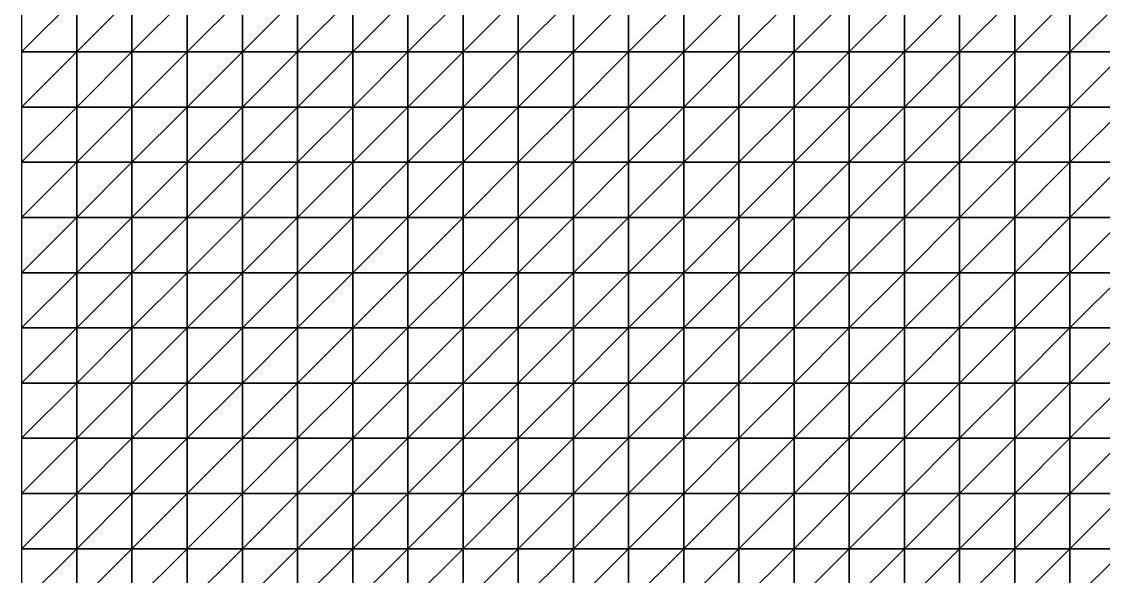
# Model space of a CAD drawing. Header units: metres. Extents: x 351000 to 353000, y 7455000 to 7457000.
# Drawn here: x 351000 to 351490.1, y 7455987.5 to 7456238.7 of the extents above; entities that cross this region are included whole.
import ezdxf

# ---------------------------------------------------------------- set-up
doc = ezdxf.new("R2010")
doc.units = ezdxf.units.M

msp = doc.modelspace()

# ---------------------------------------------------------------- linework, layer by layer
at = {"layer": 'BASE_OF_LEACHED_CAP_BOLC'}
for points in [[(351000, 7456225, 1200.79), (351025, 7456225, 1201.56), (351025, 7456250, 1200.5)], [(351000, 7456225, 1200.79), (351025, 7456250, 1200.5), (351000, 7456250, 1200.1)], [(351025, 7456225, 1201.56), (351050, 7456225, 1200.87), (351050, 7456250, 1198.98)], [(351025, 7456225, 1201.56), (351050, 7456250, 1198.98), (351025, 7456250, 1200.5)], [(351050, 7456225, 1200.87), (351075, 7456225, 1199.13), (351075, 7456250, 1197.04)], [(351050, 7456225, 1200.87), (351075, 7456250, 1197.04), (351050, 7456250, 1198.98)], [(351075, 7456225, 1199.13), (351100, 7456225, 1197.11), (351100, 7456250, 1195.48)], [(351075, 7456225, 1199.13), (351100, 7456250, 1195.48), (351075, 7456250, 1197.04)], [(351100, 7456225, 1197.11), (351125, 7456225, 1195.62), (351125, 7456250, 1194.91)], [(351100, 7456225, 1197.11), (351125, 7456250, 1194.91), (351100, 7456250, 1195.48)], [(351125, 7456225, 1195.62), (351150, 7456225, 1195.2), (351150, 7456250, 1195.53)], [(351125, 7456225, 1195.62), (351150, 7456250, 1195.53), (351125, 7456250, 1194.91)], [(351150, 7456225, 1195.2), (351175, 7456225, 1195.99), (351175, 7456250, 1197.13)], [(351150, 7456225, 1195.2), (351175, 7456250, 1197.13), (351150, 7456250, 1195.53)], [(351175, 7456225, 1195.99), (351200, 7456225, 1197.66), (351200, 7456250, 1199.27)], [(351175, 7456225, 1195.99), (351200, 7456250, 1199.27), (351175, 7456250, 1197.13)], [(351200, 7456225, 1197.66), (351225, 7456225, 1199.69), (351225, 7456250, 1201.5)], [(351200, 7456225, 1197.66), (351225, 7456250, 1201.5), (351200, 7456250, 1199.27)], [(351225, 7456225, 1199.69), (351250, 7456225, 1201.62), (351250, 7456250, 1203.59)], [(351225, 7456225, 1199.69), (351250, 7456250, 1203.59), (351225, 7456250, 1201.5)], [(351250, 7456225, 1201.62), (351275, 7456225, 1203.33), (351275, 7456250, 1205.59)], [(351250, 7456225, 1201.62), (351275, 7456250, 1205.59), (351250, 7456250, 1203.59)], [(351275, 7456225, 1203.33), (351300, 7456225, 1204.78), (351300, 7456250, 1207.73)], [(351275, 7456225, 1203.33), (351300, 7456250, 1207.73), (351275, 7456250, 1205.59)], [(351300, 7456225, 1204.78), (351325, 7456225, 1200.81), (351325, 7456250, 1205.94)], [(351300, 7456225, 1204.78), (351325, 7456250, 1205.94), (351300, 7456250, 1207.73)], [(351325, 7456225, 1200.81), (351350, 7456225, 1193.11), (351350, 7456250, 1199.24)], [(351325, 7456225, 1200.81), (351350, 7456250, 1199.24), (351325, 7456250, 1205.94)], [(351350, 7456225, 1193.11), (351375, 7456225, 1185.77), (351375, 7456250, 1192.1)], [(351350, 7456225, 1193.11), (351375, 7456250, 1192.1), (351350, 7456250, 1199.24)], [(351375, 7456225, 1185.77), (351400, 7456225, 1180.15), (351400, 7456250, 1185.83)], [(351375, 7456225, 1185.77), (351400, 7456250, 1185.83), (351375, 7456250, 1192.1)], [(351400, 7456225, 1180.15), (351425, 7456225, 1177.32), (351425, 7456250, 1181.62)], [(351400, 7456225, 1180.15), (351425, 7456250, 1181.62), (351400, 7456250, 1185.83)], [(351425, 7456225, 1177.32), (351450, 7456225, 1177.89), (351450, 7456250, 1180.28)], [(351425, 7456225, 1177.32), (351450, 7456250, 1180.28), (351425, 7456250, 1181.62)], [(351450, 7456225, 1177.89), (351475, 7456225, 1181.84), (351475, 7456250, 1182.07)], [(351450, 7456225, 1177.89), (351475, 7456250, 1182.07), (351450, 7456250, 1180.28)], [(351475, 7456225, 1181.84), (351500, 7456225, 1188.52), (351500, 7456250, 1186.63)], [(351475, 7456225, 1181.84), (351500, 7456250, 1186.63), (351475, 7456250, 1182.07)], [(351000, 7456200, 1201.12), (351025, 7456200, 1202.86), (351025, 7456225, 1201.56)], [(351000, 7456200, 1201.12), (351025, 7456225, 1201.56), (351000, 7456225, 1200.79)], [(351025, 7456200, 1202.86), (351050, 7456200, 1203.07), (351050, 7456225, 1200.87)], [(351025, 7456200, 1202.86), (351050, 7456225, 1200.87), (351025, 7456225, 1201.56)], [(351050, 7456200, 1203.07), (351075, 7456200, 1201.79), (351075, 7456225, 1199.13)], [(351050, 7456200, 1203.07), (351075, 7456225, 1199.13), (351050, 7456225, 1200.87)], [(351075, 7456200, 1201.79), (351100, 7456200, 1199.54), (351100, 7456225, 1197.11)], [(351075, 7456200, 1201.79), (351100, 7456225, 1197.11), (351075, 7456225, 1199.13)], [(351100, 7456200, 1199.54), (351125, 7456200, 1197.13), (351125, 7456225, 1195.62)], [(351100, 7456200, 1199.54), (351125, 7456225, 1195.62), (351100, 7456225, 1197.11)], [(351125, 7456200, 1197.13), (351150, 7456200, 1195.39), (351150, 7456225, 1195.2)], [(351125, 7456200, 1197.13), (351150, 7456225, 1195.2), (351125, 7456225, 1195.62)], [(351150, 7456200, 1195.39), (351175, 7456200, 1194.83), (351175, 7456225, 1195.99)], [(351150, 7456200, 1195.39), (351175, 7456225, 1195.99), (351150, 7456225, 1195.2)], [(351175, 7456200, 1194.83), (351200, 7456200, 1195.5), (351200, 7456225, 1197.66)], [(351175, 7456200, 1194.83), (351200, 7456225, 1197.66), (351175, 7456225, 1195.99)], [(351200, 7456200, 1195.5), (351225, 7456200, 1197.07), (351225, 7456225, 1199.69)], [(351200, 7456200, 1195.5), (351225, 7456225, 1199.69), (351200, 7456225, 1197.66)], [(351225, 7456200, 1197.07), (351250, 7456200, 1199.07), (351250, 7456225, 1201.62)], [(351225, 7456200, 1197.07), (351250, 7456225, 1201.62), (351225, 7456225, 1199.69)], [(351250, 7456200, 1199.07), (351275, 7456200, 1200.93), (351275, 7456225, 1203.33)], [(351250, 7456200, 1199.07), (351275, 7456225, 1203.33), (351250, 7456225, 1201.62)], [(351275, 7456200, 1200.93), (351300, 7456200, 1202.49), (351300, 7456225, 1204.78)], [(351275, 7456200, 1200.93), (351300, 7456225, 1204.78), (351275, 7456225, 1203.33)], [(351300, 7456200, 1202.49), (351325, 7456200, 1195.33), (351325, 7456225, 1200.81)], [(351300, 7456200, 1202.49), (351325, 7456225, 1200.81), (351300, 7456225, 1204.78)], [(351325, 7456200, 1195.33), (351350, 7456200, 1187.39), (351350, 7456225, 1193.11)], [(351325, 7456200, 1195.33), (351350, 7456225, 1193.11), (351325, 7456225, 1200.81)], [(351350, 7456200, 1187.39), (351375, 7456200, 1180.63), (351375, 7456225, 1185.77)], [(351350, 7456200, 1187.39), (351375, 7456225, 1185.77), (351350, 7456225, 1193.11)], [(351375, 7456200, 1180.63), (351400, 7456200, 1176.36), (351400, 7456225, 1180.15)], [(351375, 7456200, 1180.63), (351400, 7456225, 1180.15), (351375, 7456225, 1185.77)], [(351400, 7456200, 1176.36), (351425, 7456200, 1175.48), (351425, 7456225, 1177.32)], [(351400, 7456200, 1176.36), (351425, 7456225, 1177.32), (351400, 7456225, 1180.15)], [(351425, 7456200, 1175.48), (351450, 7456200, 1178.36), (351450, 7456225, 1177.89)], [(351425, 7456200, 1175.48), (351450, 7456225, 1177.89), (351425, 7456225, 1177.32)], [(351450, 7456200, 1178.36), (351475, 7456200, 1184.68), (351475, 7456225, 1181.84)], [(351450, 7456200, 1178.36), (351475, 7456225, 1181.84), (351450, 7456225, 1177.89)], [(351475, 7456200, 1184.68), (351500, 7456200, 1193.44), (351500, 7456225, 1188.52)], [(351475, 7456200, 1184.68), (351500, 7456225, 1188.52), (351475, 7456225, 1181.84)], [(351000, 7456175, 1201.71), (351025, 7456175, 1203.88), (351025, 7456200, 1202.86)], [(351000, 7456175, 1201.71), (351025, 7456200, 1202.86), (351000, 7456200, 1201.12)], [(351025, 7456175, 1203.88), (351050, 7456175, 1204.71), (351050, 7456200, 1203.07)], [(351025, 7456175, 1203.88), (351050, 7456200, 1203.07), (351025, 7456200, 1202.86)], [(351050, 7456175, 1204.71), (351075, 7456175, 1203.96), (351075, 7456200, 1201.79)], [(351050, 7456175, 1204.71), (351075, 7456200, 1201.79), (351050, 7456200, 1203.07)], [(351075, 7456175, 1203.96), (351100, 7456175, 1201.81), (351100, 7456200, 1199.54)], [(351075, 7456175, 1203.96), (351100, 7456200, 1199.54), (351075, 7456200, 1201.79)], [(351100, 7456175, 1201.81), (351125, 7456175, 1198.88), (351125, 7456200, 1197.13)], [(351100, 7456175, 1201.81), (351125, 7456200, 1197.13), (351100, 7456200, 1199.54)], [(351125, 7456175, 1198.88), (351150, 7456175, 1196.08), (351150, 7456200, 1195.39)], [(351125, 7456175, 1198.88), (351150, 7456200, 1195.39), (351125, 7456200, 1197.13)], [(351150, 7456175, 1196.08), (351175, 7456175, 1194.23), (351175, 7456200, 1194.83)], [(351150, 7456175, 1196.08), (351175, 7456200, 1194.83), (351150, 7456200, 1195.39)], [(351175, 7456175, 1194.23), (351200, 7456175, 1193.85), (351200, 7456200, 1195.5)], [(351175, 7456175, 1194.23), (351200, 7456200, 1195.5), (351175, 7456200, 1194.83)], [(351200, 7456175, 1193.85), (351225, 7456175, 1195), (351225, 7456200, 1197.07)], [(351200, 7456175, 1193.85), (351225, 7456200, 1197.07), (351200, 7456200, 1195.5)], [(351225, 7456175, 1195), (351250, 7456175, 1197.15), (351250, 7456200, 1199.07)], [(351225, 7456175, 1195), (351250, 7456200, 1199.07), (351225, 7456200, 1197.07)], [(351250, 7456175, 1197.15), (351275, 7456175, 1199.69), (351275, 7456200, 1200.93)], [(351250, 7456175, 1197.15), (351275, 7456200, 1200.93), (351250, 7456200, 1199.07)], [(351275, 7456175, 1199.69), (351300, 7456175, 1198.38), (351300, 7456200, 1202.49)], [(351275, 7456175, 1199.69), (351300, 7456200, 1202.49), (351275, 7456200, 1200.93)], [(351300, 7456175, 1198.38), (351325, 7456175, 1190.48), (351325, 7456200, 1195.33)], [(351300, 7456175, 1198.38), (351325, 7456200, 1195.33), (351300, 7456200, 1202.49)], [(351325, 7456175, 1190.48), (351350, 7456175, 1183.05), (351350, 7456200, 1187.39)], [(351325, 7456175, 1190.48), (351350, 7456200, 1187.39), (351325, 7456200, 1195.33)], [(351350, 7456175, 1183.05), (351375, 7456175, 1177.54), (351375, 7456200, 1180.63)], [(351350, 7456175, 1183.05), (351375, 7456200, 1180.63), (351350, 7456200, 1187.39)], [(351375, 7456175, 1177.54), (351400, 7456175, 1175.15), (351400, 7456200, 1176.36)], [(351375, 7456175, 1177.54), (351400, 7456200, 1176.36), (351375, 7456200, 1180.63)], [(351400, 7456175, 1175.15), (351425, 7456175, 1176.58), (351425, 7456200, 1175.48)], [(351400, 7456175, 1175.15), (351425, 7456200, 1175.48), (351400, 7456200, 1176.36)], [(351425, 7456175, 1176.58), (351450, 7456175, 1181.89), (351450, 7456200, 1178.36)], [(351425, 7456175, 1176.58), (351450, 7456200, 1178.36), (351425, 7456200, 1175.48)], [(351450, 7456175, 1181.89), (351475, 7456175, 1190.46), (351475, 7456200, 1184.68)], [(351450, 7456175, 1181.89), (351475, 7456200, 1184.68), (351450, 7456200, 1178.36)], [(351475, 7456175, 1190.46), (351500, 7456175, 1201.04), (351500, 7456200, 1193.44)], [(351475, 7456175, 1190.46), (351500, 7456200, 1193.44), (351475, 7456200, 1184.68)], [(351000, 7456150, 1202.38), (351025, 7456150, 1204.34), (351025, 7456175, 1203.88)], [(351000, 7456150, 1202.38), (351025, 7456175, 1203.88), (351000, 7456175, 1201.71)], [(351025, 7456150, 1204.34), (351050, 7456150, 1205.37), (351050, 7456175, 1204.71)], [(351025, 7456150, 1204.34), (351050, 7456175, 1204.71), (351025, 7456175, 1203.88)], [(351050, 7456150, 1205.37), (351075, 7456150, 1205.07), (351075, 7456175, 1203.96)], [(351050, 7456150, 1205.37), (351075, 7456175, 1203.96), (351050, 7456175, 1204.71)], [(351075, 7456150, 1205.07), (351100, 7456150, 1203.37), (351100, 7456175, 1201.81)], [(351075, 7456150, 1205.07), (351100, 7456175, 1201.81), (351075, 7456175, 1203.96)], [(351100, 7456150, 1203.37), (351125, 7456150, 1200.59), (351125, 7456175, 1198.88)], [(351100, 7456150, 1203.37), (351125, 7456175, 1198.88), (351100, 7456175, 1201.81)], [(351125, 7456150, 1200.59), (351150, 7456150, 1197.49), (351150, 7456175, 1196.08)], [(351125, 7456150, 1200.59), (351150, 7456175, 1196.08), (351125, 7456175, 1198.88)], [(351150, 7456150, 1197.49), (351175, 7456150, 1195.02), (351175, 7456175, 1194.23)], [(351150, 7456150, 1197.49), (351175, 7456175, 1194.23), (351150, 7456175, 1196.08)], [(351175, 7456150, 1195.02), (351200, 7456150, 1194.07), (351200, 7456175, 1193.85)], [(351175, 7456150, 1195.02), (351200, 7456175, 1193.85), (351175, 7456175, 1194.23)], [(351200, 7456150, 1194.07), (351225, 7456150, 1194.88), (351225, 7456175, 1195)], [(351200, 7456150, 1194.07), (351225, 7456175, 1195), (351200, 7456175, 1193.85)], [(351225, 7456150, 1194.88), (351250, 7456150, 1197.3), (351250, 7456175, 1197.15)], [(351225, 7456150, 1194.88), (351250, 7456175, 1197.15), (351225, 7456175, 1195)], [(351250, 7456150, 1197.3), (351275, 7456150, 1200.75), (351275, 7456175, 1199.69)], [(351250, 7456150, 1197.3), (351275, 7456175, 1199.69), (351250, 7456175, 1197.15)], [(351275, 7456150, 1200.75), (351300, 7456150, 1194.51), (351300, 7456175, 1198.38)], [(351275, 7456150, 1200.75), (351300, 7456175, 1198.38), (351275, 7456175, 1199.69)], [(351300, 7456150, 1194.51), (351325, 7456150, 1187.08), (351325, 7456175, 1190.48)], [(351300, 7456150, 1194.51), (351325, 7456175, 1190.48), (351300, 7456175, 1198.38)], [(351325, 7456150, 1187.08), (351350, 7456150, 1180.76), (351350, 7456175, 1183.05)], [(351325, 7456150, 1187.08), (351350, 7456175, 1183.05), (351325, 7456175, 1190.48)], [(351350, 7456150, 1180.76), (351375, 7456150, 1176.96), (351375, 7456175, 1177.54)], [(351350, 7456150, 1180.76), (351375, 7456175, 1177.54), (351350, 7456175, 1183.05)], [(351375, 7456150, 1176.96), (351400, 7456150, 1176.73), (351400, 7456175, 1175.15)], [(351375, 7456150, 1176.96), (351400, 7456175, 1175.15), (351375, 7456175, 1177.54)], [(351400, 7456150, 1176.73), (351425, 7456150, 1180.51), (351425, 7456175, 1176.58)], [(351400, 7456150, 1176.73), (351425, 7456175, 1176.58), (351400, 7456175, 1175.15)], [(351425, 7456150, 1180.51), (351450, 7456150, 1188.07), (351450, 7456175, 1181.89)], [(351425, 7456150, 1180.51), (351450, 7456175, 1181.89), (351425, 7456175, 1176.58)], [(351450, 7456150, 1188.07), (351475, 7456150, 1198.5), (351475, 7456175, 1190.46)], [(351450, 7456150, 1188.07), (351475, 7456175, 1190.46), (351450, 7456175, 1181.89)], [(351475, 7456150, 1198.5), (351500, 7456150, 1210.42), (351500, 7456175, 1201.04)], [(351475, 7456150, 1198.5), (351500, 7456175, 1201.04), (351475, 7456175, 1190.46)], [(351000, 7456125, 1203.19), (351025, 7456125, 1204.57), (351025, 7456150, 1204.34)], [(351000, 7456125, 1203.19), (351025, 7456150, 1204.34), (351000, 7456150, 1202.38)], [(351025, 7456125, 1204.57), (351050, 7456125, 1205.39), (351050, 7456150, 1205.37)], [(351025, 7456125, 1204.57), (351050, 7456150, 1205.37), (351025, 7456150, 1204.34)], [(351050, 7456125, 1205.39), (351075, 7456125, 1205.38), (351075, 7456150, 1205.07)], [(351050, 7456125, 1205.39), (351075, 7456150, 1205.07), (351050, 7456150, 1205.37)], [(351075, 7456125, 1205.38), (351100, 7456125, 1204.37), (351100, 7456150, 1203.37)], [(351075, 7456125, 1205.38), (351100, 7456150, 1203.37), (351075, 7456150, 1205.07)], [(351100, 7456125, 1204.37), (351125, 7456125, 1202.4), (351125, 7456150, 1200.59)], [(351100, 7456125, 1204.37), (351125, 7456150, 1200.59), (351100, 7456150, 1203.37)], [(351125, 7456125, 1202.4), (351150, 7456125, 1199.95), (351150, 7456150, 1197.49)], [(351125, 7456125, 1202.4), (351150, 7456150, 1197.49), (351125, 7456150, 1200.59)], [(351150, 7456125, 1199.95), (351175, 7456125, 1197.88), (351175, 7456150, 1195.02)], [(351150, 7456125, 1199.95), (351175, 7456150, 1195.02), (351150, 7456150, 1197.49)], [(351175, 7456125, 1197.88), (351200, 7456125, 1196.93), (351200, 7456150, 1194.07)], [(351175, 7456125, 1197.88), (351200, 7456150, 1194.07), (351175, 7456150, 1195.02)], [(351200, 7456125, 1196.93), (351225, 7456125, 1197.73), (351225, 7456150, 1194.88)], [(351200, 7456125, 1196.93), (351225, 7456150, 1194.88), (351200, 7456150, 1194.07)], [(351225, 7456125, 1197.73), (351250, 7456125, 1200.41), (351250, 7456150, 1197.3)], [(351225, 7456125, 1197.73), (351250, 7456150, 1197.3), (351225, 7456150, 1194.88)], [(351250, 7456125, 1200.41), (351275, 7456125, 1198.68), (351275, 7456150, 1200.75)], [(351250, 7456125, 1200.41), (351275, 7456150, 1200.75), (351250, 7456150, 1197.3)], [(351275, 7456125, 1198.68), (351300, 7456125, 1192.05), (351300, 7456150, 1194.51)], [(351275, 7456125, 1198.68), (351300, 7456150, 1194.51), (351275, 7456150, 1200.75)], [(351300, 7456125, 1192.05), (351325, 7456125, 1185.58), (351325, 7456150, 1187.08)], [(351300, 7456125, 1192.05), (351325, 7456150, 1187.08), (351300, 7456150, 1194.51)], [(351325, 7456125, 1185.58), (351350, 7456125, 1180.73), (351350, 7456150, 1180.76)], [(351325, 7456125, 1185.58), (351350, 7456150, 1180.76), (351325, 7456150, 1187.08)], [(351350, 7456125, 1180.73), (351375, 7456125, 1178.82), (351375, 7456150, 1176.96)], [(351350, 7456125, 1180.73), (351375, 7456150, 1176.96), (351350, 7456150, 1180.76)], [(351375, 7456125, 1178.82), (351400, 7456125, 1180.73), (351400, 7456150, 1176.73)], [(351375, 7456125, 1178.82), (351400, 7456150, 1176.73), (351375, 7456150, 1176.96)], [(351400, 7456125, 1180.73), (351425, 7456125, 1186.61), (351425, 7456150, 1180.51)], [(351400, 7456125, 1180.73), (351425, 7456150, 1180.51), (351400, 7456150, 1176.73)], [(351425, 7456125, 1186.61), (351450, 7456125, 1195.98), (351450, 7456150, 1188.07)], [(351425, 7456125, 1186.61), (351450, 7456150, 1188.07), (351425, 7456150, 1180.51)], [(351450, 7456125, 1195.98), (351475, 7456125, 1207.76), (351475, 7456150, 1198.5)], [(351450, 7456125, 1195.98), (351475, 7456150, 1198.5), (351450, 7456150, 1188.07)], [(351475, 7456125, 1207.76), (351500, 7456125, 1220.38), (351500, 7456150, 1210.42)], [(351475, 7456125, 1207.76), (351500, 7456150, 1210.42), (351475, 7456150, 1198.5)], [(351000, 7456100, 1202.66), (351025, 7456100, 1202.8), (351025, 7456125, 1204.57)], [(351000, 7456100, 1202.66), (351025, 7456125, 1204.57), (351000, 7456125, 1203.19)], [(351025, 7456100, 1202.8), (351050, 7456100, 1202.24), (351050, 7456125, 1205.39)], [(351025, 7456100, 1202.8), (351050, 7456125, 1205.39), (351025, 7456125, 1204.57)], [(351050, 7456100, 1202.24), (351075, 7456100, 1201.86), (351075, 7456125, 1205.38)], [(351050, 7456100, 1202.24), (351075, 7456125, 1205.38), (351050, 7456125, 1205.39)], [(351075, 7456100, 1201.86), (351100, 7456100, 1202.23), (351100, 7456125, 1204.37)], [(351075, 7456100, 1201.86), (351100, 7456125, 1204.37), (351075, 7456125, 1205.38)], [(351100, 7456100, 1202.23), (351125, 7456100, 1203.5), (351125, 7456125, 1202.4)], [(351100, 7456100, 1202.23), (351125, 7456125, 1202.4), (351100, 7456125, 1204.37)], [(351125, 7456100, 1203.5), (351150, 7456100, 1203.71), (351150, 7456125, 1199.95)], [(351125, 7456100, 1203.5), (351150, 7456125, 1199.95), (351125, 7456125, 1202.4)], [(351150, 7456100, 1203.71), (351175, 7456100, 1202.72), (351175, 7456125, 1197.88)], [(351150, 7456100, 1203.71), (351175, 7456125, 1197.88), (351150, 7456125, 1199.95)], [(351175, 7456100, 1202.72), (351200, 7456100, 1202.45), (351200, 7456125, 1196.93)], [(351175, 7456100, 1202.72), (351200, 7456125, 1196.93), (351175, 7456125, 1197.88)], [(351200, 7456100, 1202.45), (351225, 7456100, 1203.54), (351225, 7456125, 1197.73)], [(351200, 7456100, 1202.45), (351225, 7456125, 1197.73), (351200, 7456125, 1196.93)], [(351225, 7456100, 1203.54), (351250, 7456100, 1202.16), (351250, 7456125, 1200.41)], [(351225, 7456100, 1203.54), (351250, 7456125, 1200.41), (351225, 7456125, 1197.73)], [(351250, 7456100, 1202.16), (351275, 7456100, 1197.1), (351275, 7456125, 1198.68)], [(351250, 7456100, 1202.16), (351275, 7456125, 1198.68), (351250, 7456125, 1200.41)], [(351275, 7456100, 1197.1), (351300, 7456100, 1191.26), (351300, 7456125, 1192.05)], [(351275, 7456100, 1197.1), (351300, 7456125, 1192.05), (351275, 7456125, 1198.68)], [(351300, 7456100, 1191.26), (351325, 7456100, 1185.95), (351325, 7456125, 1185.58)], [(351300, 7456100, 1191.26), (351325, 7456125, 1185.58), (351300, 7456125, 1192.05)], [(351325, 7456100, 1185.95), (351350, 7456100, 1182.65), (351350, 7456125, 1180.73)], [(351325, 7456100, 1185.95), (351350, 7456125, 1180.73), (351325, 7456125, 1185.58)], [(351350, 7456100, 1182.65), (351375, 7456100, 1182.55), (351375, 7456125, 1178.82)], [(351350, 7456100, 1182.65), (351375, 7456125, 1178.82), (351350, 7456125, 1180.73)], [(351375, 7456100, 1182.55), (351400, 7456100, 1186.29), (351400, 7456125, 1180.73)], [(351375, 7456100, 1182.55), (351400, 7456125, 1180.73), (351375, 7456125, 1178.82)], [(351400, 7456100, 1186.29), (351425, 7456100, 1193.84), (351425, 7456125, 1186.61)], [(351400, 7456100, 1186.29), (351425, 7456125, 1186.61), (351400, 7456125, 1180.73)], [(351425, 7456100, 1193.84), (351450, 7456100, 1204.5), (351450, 7456125, 1195.98)], [(351425, 7456100, 1193.84), (351450, 7456125, 1195.98), (351425, 7456125, 1186.61)], [(351450, 7456100, 1204.5), (351475, 7456100, 1217), (351475, 7456125, 1207.76)], [(351450, 7456100, 1204.5), (351475, 7456125, 1207.76), (351450, 7456125, 1195.98)], [(351475, 7456100, 1217), (351500, 7456100, 1229.68), (351500, 7456125, 1220.38)], [(351475, 7456100, 1217), (351500, 7456125, 1220.38), (351475, 7456125, 1207.76)], [(351000, 7456075, 1198.49), (351025, 7456075, 1197.38), (351025, 7456100, 1202.8)], [(351000, 7456075, 1198.49), (351025, 7456100, 1202.8), (351000, 7456100, 1202.66)], [(351025, 7456075, 1197.38), (351050, 7456075, 1196.23), (351050, 7456100, 1202.24)], [(351025, 7456075, 1197.38), (351050, 7456100, 1202.24), (351025, 7456100, 1202.8)], [(351050, 7456075, 1196.23), (351075, 7456075, 1195.88), (351075, 7456100, 1201.86)], [(351050, 7456075, 1196.23), (351075, 7456100, 1201.86), (351050, 7456100, 1202.24)], [(351075, 7456075, 1195.88), (351100, 7456075, 1196.82), (351100, 7456100, 1202.23)], [(351075, 7456075, 1195.88), (351100, 7456100, 1202.23), (351075, 7456100, 1201.86)], [(351100, 7456075, 1196.82), (351125, 7456075, 1198.95), (351125, 7456100, 1203.5)], [(351100, 7456075, 1196.82), (351125, 7456100, 1203.5), (351100, 7456100, 1202.23)], [(351125, 7456075, 1198.95), (351150, 7456075, 1201.68), (351150, 7456100, 1203.71)], [(351125, 7456075, 1198.95), (351150, 7456100, 1203.71), (351125, 7456100, 1203.5)], [(351150, 7456075, 1201.68), (351175, 7456075, 1204.05), (351175, 7456100, 1202.72)], [(351150, 7456075, 1201.68), (351175, 7456100, 1202.72), (351150, 7456100, 1203.71)], [(351175, 7456075, 1204.05), (351200, 7456075, 1205.13), (351200, 7456100, 1202.45)], [(351175, 7456075, 1204.05), (351200, 7456100, 1202.45), (351175, 7456100, 1202.72)], [(351200, 7456075, 1205.13), (351225, 7456075, 1204.29), (351225, 7456100, 1203.54)], [(351200, 7456075, 1205.13), (351225, 7456100, 1203.54), (351200, 7456100, 1202.45)], [(351225, 7456075, 1204.29), (351250, 7456075, 1201.42), (351250, 7456100, 1202.16)], [(351225, 7456075, 1204.29), (351250, 7456100, 1202.16), (351225, 7456100, 1203.54)], [(351250, 7456075, 1201.42), (351275, 7456075, 1196.96), (351275, 7456100, 1197.1)], [(351250, 7456075, 1201.42), (351275, 7456100, 1197.1), (351250, 7456100, 1202.16)], [(351275, 7456075, 1196.96), (351300, 7456075, 1191.94), (351300, 7456100, 1191.26)], [(351275, 7456075, 1196.96), (351300, 7456100, 1191.26), (351275, 7456100, 1197.1)], [(351300, 7456075, 1191.94), (351325, 7456075, 1187.74), (351325, 7456100, 1185.95)], [(351300, 7456075, 1191.94), (351325, 7456100, 1185.95), (351300, 7456100, 1191.26)], [(351325, 7456075, 1187.74), (351350, 7456075, 1185.8), (351350, 7456100, 1182.65)], [(351325, 7456075, 1187.74), (351350, 7456100, 1182.65), (351325, 7456100, 1185.95)], [(351350, 7456075, 1185.8), (351375, 7456075, 1187.21), (351375, 7456100, 1182.55)], [(351350, 7456075, 1185.8), (351375, 7456100, 1182.55), (351350, 7456100, 1182.65)], [(351375, 7456075, 1187.21), (351400, 7456075, 1192.38), (351400, 7456100, 1186.29)], [(351375, 7456075, 1187.21), (351400, 7456100, 1186.29), (351375, 7456100, 1182.55)], [(351400, 7456075, 1192.38), (351425, 7456075, 1201.08), (351425, 7456100, 1193.84)], [(351400, 7456075, 1192.38), (351425, 7456100, 1193.84), (351400, 7456100, 1186.29)], [(351425, 7456075, 1201.08), (351450, 7456075, 1212.44), (351450, 7456100, 1204.5)], [(351425, 7456075, 1201.08), (351450, 7456100, 1204.5), (351425, 7456100, 1193.84)], [(351450, 7456075, 1212.44), (351475, 7456075, 1225.07), (351475, 7456100, 1217)], [(351450, 7456075, 1212.44), (351475, 7456100, 1217), (351450, 7456100, 1204.5)], [(351475, 7456075, 1225.07), (351500, 7456075, 1230.98), (351500, 7456100, 1229.68)], [(351475, 7456075, 1225.07), (351500, 7456100, 1229.68), (351475, 7456100, 1217)], [(351000, 7456050, 1194.09), (351025, 7456050, 1192.06), (351025, 7456075, 1197.38)], [(351000, 7456050, 1194.09), (351025, 7456075, 1197.38), (351000, 7456075, 1198.49)], [(351025, 7456050, 1192.06), (351050, 7456050, 1190.68), (351050, 7456075, 1196.23)], [(351025, 7456050, 1192.06), (351050, 7456075, 1196.23), (351025, 7456075, 1197.38)], [(351050, 7456050, 1190.68), (351075, 7456050, 1190.73), (351075, 7456075, 1195.88)], [(351050, 7456050, 1190.68), (351075, 7456075, 1195.88), (351050, 7456075, 1196.23)], [(351075, 7456050, 1190.73), (351100, 7456050, 1192.51), (351100, 7456075, 1196.82)], [(351075, 7456050, 1190.73), (351100, 7456075, 1196.82), (351075, 7456075, 1195.88)], [(351100, 7456050, 1192.51), (351125, 7456050, 1195.72), (351125, 7456075, 1198.95)], [(351100, 7456050, 1192.51), (351125, 7456075, 1198.95), (351100, 7456075, 1196.82)], [(351125, 7456050, 1195.72), (351150, 7456050, 1199.54), (351150, 7456075, 1201.68)], [(351125, 7456050, 1195.72), (351150, 7456075, 1201.68), (351125, 7456075, 1198.95)], [(351150, 7456050, 1199.54), (351175, 7456050, 1202.87), (351175, 7456075, 1204.05)], [(351150, 7456050, 1199.54), (351175, 7456075, 1204.05), (351150, 7456075, 1201.68)], [(351175, 7456050, 1202.87), (351200, 7456050, 1204.67), (351200, 7456075, 1205.13)], [(351175, 7456050, 1202.87), (351200, 7456075, 1205.13), (351175, 7456075, 1204.05)], [(351200, 7456050, 1204.67), (351225, 7456050, 1204.35), (351225, 7456075, 1204.29)], [(351200, 7456050, 1204.67), (351225, 7456075, 1204.29), (351200, 7456075, 1205.13)], [(351225, 7456050, 1204.35), (351250, 7456050, 1201.89), (351250, 7456075, 1201.42)], [(351225, 7456050, 1204.35), (351250, 7456075, 1201.42), (351225, 7456075, 1204.29)], [(351250, 7456050, 1201.89), (351275, 7456050, 1197.9), (351275, 7456075, 1196.96)], [(351250, 7456050, 1201.89), (351275, 7456075, 1196.96), (351250, 7456075, 1201.42)], [(351275, 7456050, 1197.9), (351300, 7456050, 1193.52), (351300, 7456075, 1191.94)], [(351275, 7456050, 1197.9), (351300, 7456075, 1191.94), (351275, 7456075, 1196.96)], [(351300, 7456050, 1193.52), (351325, 7456050, 1190.2), (351325, 7456075, 1187.74)], [(351300, 7456050, 1193.52), (351325, 7456075, 1187.74), (351300, 7456075, 1191.94)], [(351325, 7456050, 1190.2), (351350, 7456050, 1189.34), (351350, 7456075, 1185.8)], [(351325, 7456050, 1190.2), (351350, 7456075, 1185.8), (351325, 7456075, 1187.74)], [(351350, 7456050, 1189.34), (351375, 7456050, 1191.85), (351375, 7456075, 1187.21)], [(351350, 7456050, 1189.34), (351375, 7456075, 1187.21), (351350, 7456075, 1185.8)], [(351375, 7456050, 1191.85), (351400, 7456050, 1197.98), (351400, 7456075, 1192.38)], [(351375, 7456050, 1191.85), (351400, 7456075, 1192.38), (351375, 7456075, 1187.21)], [(351400, 7456050, 1197.98), (351425, 7456050, 1207.31), (351425, 7456075, 1201.08)], [(351400, 7456050, 1197.98), (351425, 7456075, 1201.08), (351400, 7456075, 1192.38)], [(351425, 7456050, 1207.31), (351450, 7456050, 1218.85), (351450, 7456075, 1212.44)], [(351425, 7456050, 1207.31), (351450, 7456075, 1212.44), (351425, 7456075, 1201.08)], [(351450, 7456050, 1218.85), (351475, 7456050, 1231.16), (351475, 7456075, 1225.07)], [(351450, 7456050, 1218.85), (351475, 7456075, 1225.07), (351450, 7456075, 1212.44)], [(351475, 7456050, 1231.16), (351500, 7456050, 1230.48), (351500, 7456075, 1230.98)], [(351475, 7456050, 1231.16), (351500, 7456075, 1230.98), (351475, 7456075, 1225.07)], [(351000, 7456025, 1190.39), (351025, 7456025, 1187.87), (351025, 7456050, 1192.06)], [(351000, 7456025, 1190.39), (351025, 7456050, 1192.06), (351000, 7456050, 1194.09)], [(351025, 7456025, 1187.87), (351050, 7456025, 1186.63), (351050, 7456050, 1190.68)], [(351025, 7456025, 1187.87), (351050, 7456050, 1190.68), (351025, 7456050, 1192.06)], [(351050, 7456025, 1186.63), (351075, 7456025, 1187.35), (351075, 7456050, 1190.73)], [(351050, 7456025, 1186.63), (351075, 7456050, 1190.73), (351050, 7456050, 1190.68)], [(351075, 7456025, 1187.35), (351100, 7456025, 1190.14), (351100, 7456050, 1192.51)], [(351075, 7456025, 1187.35), (351100, 7456050, 1192.51), (351075, 7456050, 1190.73)], [(351100, 7456025, 1190.14), (351125, 7456025, 1194.47), (351125, 7456050, 1195.72)], [(351100, 7456025, 1190.14), (351125, 7456050, 1195.72), (351100, 7456050, 1192.51)], [(351125, 7456025, 1194.47), (351150, 7456025, 1199.29), (351150, 7456050, 1199.54)], [(351125, 7456025, 1194.47), (351150, 7456050, 1199.54), (351125, 7456050, 1195.72)], [(351150, 7456025, 1199.29), (351175, 7456025, 1203.37), (351175, 7456050, 1202.87)], [(351150, 7456025, 1199.29), (351175, 7456050, 1202.87), (351150, 7456050, 1199.54)], [(351175, 7456025, 1203.37), (351200, 7456025, 1205.63), (351200, 7456050, 1204.67)], [(351175, 7456025, 1203.37), (351200, 7456050, 1204.67), (351175, 7456050, 1202.87)], [(351200, 7456025, 1205.63), (351225, 7456025, 1205.54), (351225, 7456050, 1204.35)], [(351200, 7456025, 1205.63), (351225, 7456050, 1204.35), (351200, 7456050, 1204.67)], [(351225, 7456025, 1205.54), (351250, 7456025, 1203.2), (351250, 7456050, 1201.89)], [(351225, 7456025, 1205.54), (351250, 7456050, 1201.89), (351225, 7456050, 1204.35)], [(351250, 7456025, 1203.2), (351275, 7456025, 1199.37), (351275, 7456050, 1197.9)], [(351250, 7456025, 1203.2), (351275, 7456050, 1197.9), (351250, 7456050, 1201.89)], [(351275, 7456025, 1199.37), (351300, 7456025, 1195.33), (351300, 7456050, 1193.52)], [(351275, 7456025, 1199.37), (351300, 7456050, 1193.52), (351275, 7456050, 1197.9)], [(351300, 7456025, 1195.33), (351325, 7456025, 1192.58), (351325, 7456050, 1190.2)], [(351300, 7456025, 1195.33), (351325, 7456050, 1190.2), (351300, 7456050, 1193.52)], [(351325, 7456025, 1192.58), (351350, 7456025, 1192.42), (351350, 7456050, 1189.34)], [(351325, 7456025, 1192.58), (351350, 7456050, 1189.34), (351325, 7456050, 1190.2)], [(351350, 7456025, 1192.42), (351375, 7456025, 1195.65), (351375, 7456050, 1191.85)], [(351350, 7456025, 1192.42), (351375, 7456050, 1191.85), (351350, 7456050, 1189.34)], [(351375, 7456025, 1195.65), (351400, 7456025, 1202.32), (351400, 7456050, 1197.98)], [(351375, 7456025, 1195.65), (351400, 7456050, 1197.98), (351375, 7456050, 1191.85)], [(351400, 7456025, 1202.32), (351425, 7456025, 1211.87), (351425, 7456050, 1207.31)], [(351400, 7456025, 1202.32), (351425, 7456050, 1207.31), (351400, 7456050, 1197.98)], [(351425, 7456025, 1211.87), (351450, 7456025, 1223.22), (351450, 7456050, 1218.85)], [(351425, 7456025, 1211.87), (351450, 7456050, 1218.85), (351425, 7456050, 1207.31)], [(351450, 7456025, 1223.22), (351475, 7456025, 1233.02), (351475, 7456050, 1231.16)], [(351450, 7456025, 1223.22), (351475, 7456050, 1231.16), (351450, 7456050, 1218.85)], [(351475, 7456025, 1233.02), (351500, 7456025, 1232.03), (351500, 7456050, 1230.48)], [(351475, 7456025, 1233.02), (351500, 7456050, 1230.48), (351475, 7456050, 1231.16)], [(351000, 7456000, 1188.15), (351025, 7456000, 1185.53), (351025, 7456025, 1187.87)], [(351000, 7456000, 1188.15), (351025, 7456025, 1187.87), (351000, 7456025, 1190.39)], [(351025, 7456000, 1185.53), (351050, 7456000, 1184.71), (351050, 7456025, 1186.63)], [(351025, 7456000, 1185.53), (351050, 7456025, 1186.63), (351025, 7456025, 1187.87)], [(351050, 7456000, 1184.71), (351075, 7456000, 1186.25), (351075, 7456025, 1187.35)], [(351050, 7456000, 1184.71), (351075, 7456025, 1187.35), (351050, 7456025, 1186.63)], [(351075, 7456000, 1186.25), (351100, 7456000, 1190.04), (351100, 7456025, 1190.14)], [(351075, 7456000, 1186.25), (351100, 7456025, 1190.14), (351075, 7456025, 1187.35)], [(351100, 7456000, 1190.04), (351125, 7456000, 1195.32), (351125, 7456025, 1194.47)], [(351100, 7456000, 1190.04), (351125, 7456025, 1194.47), (351100, 7456025, 1190.14)], [(351125, 7456000, 1195.32), (351150, 7456000, 1200.85), (351150, 7456025, 1199.29)], [(351125, 7456000, 1195.32), (351150, 7456025, 1199.29), (351125, 7456025, 1194.47)], [(351150, 7456000, 1200.85), (351175, 7456000, 1205.31), (351175, 7456025, 1203.37)], [(351150, 7456000, 1200.85), (351175, 7456025, 1203.37), (351150, 7456025, 1199.29)], [(351175, 7456000, 1205.31), (351200, 7456000, 1207.63), (351200, 7456025, 1205.63)], [(351175, 7456000, 1205.31), (351200, 7456025, 1205.63), (351175, 7456025, 1203.37)], [(351200, 7456000, 1207.63), (351225, 7456000, 1207.35), (351225, 7456025, 1205.54)], [(351200, 7456000, 1207.63), (351225, 7456025, 1205.54), (351200, 7456025, 1205.63)], [(351225, 7456000, 1207.35), (351250, 7456000, 1204.75), (351250, 7456025, 1203.2)], [(351225, 7456000, 1207.35), (351250, 7456025, 1203.2), (351225, 7456025, 1205.54)], [(351250, 7456000, 1204.75), (351275, 7456000, 1200.74), (351275, 7456025, 1199.37)], [(351250, 7456000, 1204.75), (351275, 7456025, 1199.37), (351250, 7456025, 1203.2)], [(351275, 7456000, 1200.74), (351300, 7456000, 1196.74), (351300, 7456025, 1195.33)], [(351275, 7456000, 1200.74), (351300, 7456025, 1195.33), (351275, 7456025, 1199.37)], [(351300, 7456000, 1196.74), (351325, 7456000, 1194.25), (351325, 7456025, 1192.58)], [(351300, 7456000, 1196.74), (351325, 7456025, 1192.58), (351300, 7456025, 1195.33)], [(351325, 7456000, 1194.25), (351350, 7456000, 1194.52), (351350, 7456025, 1192.42)], [(351325, 7456000, 1194.25), (351350, 7456025, 1192.42), (351325, 7456025, 1192.58)], [(351350, 7456000, 1194.52), (351375, 7456000, 1198.16), (351375, 7456025, 1195.65)], [(351350, 7456000, 1194.52), (351375, 7456025, 1195.65), (351350, 7456025, 1192.42)], [(351375, 7456000, 1198.16), (351400, 7456000, 1205.08), (351400, 7456025, 1202.32)], [(351375, 7456000, 1198.16), (351400, 7456025, 1202.32), (351375, 7456025, 1195.65)], [(351400, 7456000, 1205.08), (351425, 7456000, 1214.58), (351425, 7456025, 1211.87)], [(351400, 7456000, 1205.08), (351425, 7456025, 1211.87), (351400, 7456025, 1202.32)], [(351425, 7456000, 1214.58), (351450, 7456000, 1225.57), (351450, 7456025, 1223.22)], [(351425, 7456000, 1214.58), (351450, 7456025, 1223.22), (351425, 7456025, 1211.87)], [(351450, 7456000, 1225.57), (351475, 7456000, 1236.22), (351475, 7456025, 1233.02)], [(351450, 7456000, 1225.57), (351475, 7456025, 1233.02), (351450, 7456025, 1223.22)], [(351475, 7456000, 1236.22), (351500, 7456000, 1235.75), (351500, 7456025, 1232.03)], [(351475, 7456000, 1236.22), (351500, 7456025, 1232.03), (351475, 7456025, 1233.02)], [(351000, 7455975, 1187.75), (351025, 7455975, 1185.29), (351025, 7456000, 1185.53)], [(351000, 7455975, 1187.75), (351025, 7456000, 1185.53), (351000, 7456000, 1188.15)], [(351025, 7455975, 1185.29), (351050, 7455975, 1185.04), (351050, 7456000, 1184.71)], [(351025, 7455975, 1185.29), (351050, 7456000, 1184.71), (351025, 7456000, 1185.53)], [(351050, 7455975, 1185.04), (351075, 7455975, 1187.38), (351075, 7456000, 1186.25)], [(351050, 7455975, 1185.04), (351075, 7456000, 1186.25), (351050, 7456000, 1184.71)], [(351075, 7455975, 1187.38), (351100, 7455975, 1191.98), (351100, 7456000, 1190.04)], [(351075, 7455975, 1187.38), (351100, 7456000, 1190.04), (351075, 7456000, 1186.25)], [(351100, 7455975, 1191.98), (351125, 7455975, 1197.89), (351125, 7456000, 1195.32)], [(351100, 7455975, 1191.98), (351125, 7456000, 1195.32), (351100, 7456000, 1190.04)], [(351125, 7455975, 1197.89), (351150, 7455975, 1203.72), (351150, 7456000, 1200.85)], [(351125, 7455975, 1197.89), (351150, 7456000, 1200.85), (351125, 7456000, 1195.32)], [(351150, 7455975, 1203.72), (351175, 7455975, 1208.1), (351175, 7456000, 1205.31)], [(351150, 7455975, 1203.72), (351175, 7456000, 1205.31), (351150, 7456000, 1200.85)], [(351175, 7455975, 1208.1), (351200, 7455975, 1210.02), (351200, 7456000, 1207.63)], [(351175, 7455975, 1208.1), (351200, 7456000, 1207.63), (351175, 7456000, 1205.31)], [(351200, 7455975, 1210.02), (351225, 7455975, 1209.16), (351225, 7456000, 1207.35)], [(351200, 7455975, 1210.02), (351225, 7456000, 1207.35), (351200, 7456000, 1207.63)], [(351225, 7455975, 1209.16), (351250, 7455975, 1205.96), (351250, 7456000, 1204.75)], [(351225, 7455975, 1209.16), (351250, 7456000, 1204.75), (351225, 7456000, 1207.35)], [(351250, 7455975, 1205.96), (351275, 7455975, 1201.53), (351275, 7456000, 1200.74)], [(351250, 7455975, 1205.96), (351275, 7456000, 1200.74), (351250, 7456000, 1204.75)], [(351275, 7455975, 1201.53), (351300, 7455975, 1197.36), (351300, 7456000, 1196.74)], [(351275, 7455975, 1201.53), (351300, 7456000, 1196.74), (351275, 7456000, 1200.74)], [(351300, 7455975, 1197.36), (351325, 7455975, 1194.98), (351325, 7456000, 1194.25)], [(351300, 7455975, 1197.36), (351325, 7456000, 1194.25), (351300, 7456000, 1196.74)], [(351325, 7455975, 1194.98), (351350, 7455975, 1195.5), (351350, 7456000, 1194.52)], [(351325, 7455975, 1194.98), (351350, 7456000, 1194.52), (351325, 7456000, 1194.25)], [(351350, 7455975, 1195.5), (351375, 7455975, 1199.41), (351375, 7456000, 1198.16)], [(351350, 7455975, 1195.5), (351375, 7456000, 1198.16), (351350, 7456000, 1194.52)], [(351375, 7455975, 1199.41), (351400, 7455975, 1206.43), (351400, 7456000, 1205.08)], [(351375, 7455975, 1199.41), (351400, 7456000, 1205.08), (351375, 7456000, 1198.16)], [(351400, 7455975, 1206.43), (351425, 7455975, 1215.77), (351425, 7456000, 1214.58)], [(351400, 7455975, 1206.43), (351425, 7456000, 1214.58), (351400, 7456000, 1205.08)], [(351425, 7455975, 1215.77), (351450, 7455975, 1226.34), (351450, 7456000, 1225.57)], [(351425, 7455975, 1215.77), (351450, 7456000, 1225.57), (351425, 7456000, 1214.58)], [(351450, 7455975, 1226.34), (351475, 7455975, 1236.84), (351475, 7456000, 1236.22)], [(351450, 7455975, 1226.34), (351475, 7456000, 1236.22), (351450, 7456000, 1225.57)], [(351475, 7455975, 1236.84), (351500, 7455975, 1240.95), (351500, 7456000, 1235.75)], [(351475, 7455975, 1236.84), (351500, 7456000, 1235.75), (351475, 7456000, 1236.22)]]:
    msp.add_3dface(points, dxfattribs=at)

doc.saveas('drawing.dxf')
